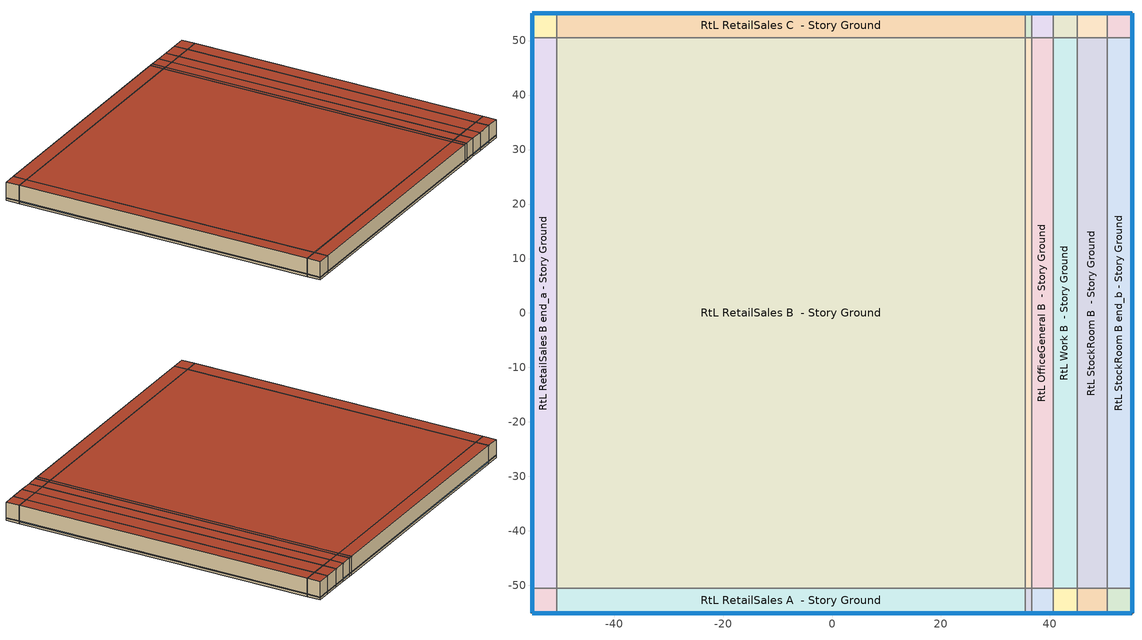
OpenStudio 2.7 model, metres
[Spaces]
RtL RetailSales A end_a - Story Ground
 floor ground: -55.05,-55.05 -55.05,-50.48 -50.48,-50.48 -50.48,-55.05 z0
 wall outside: -55.05,-50.48 -55.05,-55.05 -50.48,-55.05 z0:6.25
 wall to RtL RetailSales B end_a - Story Ground: -50.48,-50.48 -55.05,-50.48 z0:6.25
 wall to RtL RetailSales A  - Story Ground: -50.48,-55.05 -50.48,-50.48 z0:6.25
 window: -55.05,-50.51 -55.05,-55.03 / -55.03,-55.05 -50.51,-55.05 z0.76:0.95
 roof outside: -50.48,-55.05 -50.48,-50.48 -55.05,-50.48 -55.05,-55.05 z6.25
RtL RetailSales B end_a - Story Ground
 floor ground: -55.05,-50.48 -55.05,50.48 -50.48,50.48 -50.48,-50.48 z0
 wall outside: -55.05,50.48 -55.05,-50.48 z0:6.25
 wall to RtL RetailSales C end_a - Story Ground: -50.48,50.48 -55.05,50.48 z0:6.25
 wall to RtL RetailSales B  - Story Ground: -50.48,-50.48 -50.48,50.48 z0:6.25
 window: -55.05,50.46 -55.05,-50.46 z0.76:0.95
 roof outside: -50.48,-50.48 -50.48,50.48 -55.05,50.48 -55.05,-50.48 z6.25
RtL RetailSales C end_a - Story Ground
 floor ground: -55.05,50.48 -55.05,55.05 -50.48,55.05 -50.48,50.48 z0
 wall outside: -50.48,55.05 -55.05,55.05 -55.05,50.48 z0:6.25
 wall to RtL RetailSales C  - Story Ground: -50.48,50.48 -50.48,55.05 z0:6.25
 window: -55.05,55.03 -55.05,50.51 / -50.51,55.05 -55.03,55.05 z0.76:0.95
 roof outside: -50.48,50.48 -50.48,55.05 -55.05,55.05 -55.05,50.48 z6.25
RtL RetailSales A  - Story Ground
 floor ground: -50.48,-55.05 -50.48,-50.48 35.44,-50.48 35.44,-55.05 z0
 wall outside: -50.48,-55.05 35.44,-55.05 z0:6.25
 wall to RtL RetailSales B  - Story Ground: 35.44,-50.48 -50.48,-50.48 z0:6.25
 wall to RtL Kitchen A  - Story Ground: 35.44,-55.05 35.44,-50.48 z0:6.25
 window: -50.46,-55.05 35.41,-55.05 z0.76:0.95
 roof outside: 35.44,-55.05 35.44,-50.48 -50.48,-50.48 -50.48,-55.05 z6.25
RtL RetailSales B  - Story Ground
 floor ground: -50.48,-50.48 -50.48,50.48 35.44,50.48 35.44,-50.48 z0
 wall to RtL RetailSales C  - Story Ground: 35.44,50.48 -50.48,50.48 z0:6.25
 wall to RtL Kitchen B  - Story Ground: 35.44,-50.48 35.44,50.48 z0:6.25
 roof outside: 35.44,-50.48 35.44,50.48 -50.48,50.48 -50.48,-50.48 z6.25
RtL RetailSales C  - Story Ground
 floor ground: -50.48,50.48 -50.48,55.05 35.44,55.05 35.44,50.48 z0
 wall outside: 35.44,55.05 -50.48,55.05 z0:6.25
 wall to RtL Kitchen C  - Story Ground: 35.44,50.48 35.44,55.05 z0:6.25
 window: 35.41,55.05 -50.46,55.05 z0.76:0.95
 roof outside: 35.44,50.48 35.44,55.05 -50.48,55.05 -50.48,50.48 z6.25
RtL Kitchen A  - Story Ground
 floor ground: 35.44,-55.05 35.44,-50.48 36.68,-50.48 36.68,-55.05 z0
 wall outside: 35.44,-55.05 36.68,-55.05 z0:6.25
 wall to RtL Kitchen B  - Story Ground: 36.68,-50.48 35.44,-50.48 z0:6.25
 wall to RtL OfficeGeneral A  - Story Ground: 36.68,-55.05 36.68,-50.48 z0:6.25
 window: 35.46,-55.05 36.65,-55.05 z0.76:0.96
 roof outside: 36.68,-55.05 36.68,-50.48 35.44,-50.48 35.44,-55.05 z6.25
RtL Kitchen B  - Story Ground
 floor ground: 35.44,-50.48 35.44,50.48 36.68,50.48 36.68,-50.48 z0
 wall to RtL Kitchen C  - Story Ground: 36.68,50.48 35.44,50.48 z0:6.25
 wall to RtL OfficeGeneral B  - Story Ground: 36.68,-50.48 36.68,50.48 z0:6.25
 roof outside: 36.68,-50.48 36.68,50.48 35.44,50.48 35.44,-50.48 z6.25
RtL Kitchen C  - Story Ground
 floor ground: 35.44,50.48 35.44,55.05 36.68,55.05 36.68,50.48 z0
 wall outside: 36.68,55.05 35.44,55.05 z0:6.25
 wall to RtL OfficeGeneral C  - Story Ground: 36.68,50.48 36.68,55.05 z0:6.25
 window: 36.65,55.05 35.46,55.05 z0.76:0.96
 roof outside: 36.68,50.48 36.68,55.05 35.44,55.05 35.44,50.48 z6.25
RtL OfficeGeneral A  - Story Ground
 floor ground: 36.68,-55.05 36.68,-50.48 40.63,-50.48 40.63,-55.05 z0
 wall outside: 36.68,-55.05 40.63,-55.05 z0:6.25
 wall to RtL OfficeGeneral B  - Story Ground: 40.63,-50.48 36.68,-50.48 z0:6.25
 wall to RtL Work A  - Story Ground: 40.63,-55.05 40.63,-50.48 z0:6.25
 window: 36.7,-55.05 40.61,-55.05 z0.76:0.95
 roof outside: 40.63,-55.05 40.63,-50.48 36.68,-50.48 36.68,-55.05 z6.25
RtL OfficeGeneral B  - Story Ground
 floor ground: 36.68,-50.48 36.68,50.48 40.63,50.48 40.63,-50.48 z0
 wall to RtL OfficeGeneral C  - Story Ground: 40.63,50.48 36.68,50.48 z0:6.25
 wall to RtL Work B  - Story Ground: 40.63,-50.48 40.63,50.48 z0:6.25
 roof outside: 40.63,-50.48 40.63,50.48 36.68,50.48 36.68,-50.48 z6.25
RtL OfficeGeneral C  - Story Ground
 floor ground: 36.68,50.48 36.68,55.05 40.63,55.05 40.63,50.48 z0
 wall outside: 40.63,55.05 36.68,55.05 z0:6.25
 wall to RtL Work C  - Story Ground: 40.63,50.48 40.63,55.05 z0:6.25
 window: 40.61,55.05 36.7,55.05 z0.76:0.95
 roof outside: 40.63,50.48 40.63,55.05 36.68,55.05 36.68,50.48 z6.25
RtL Work A  - Story Ground
 floor ground: 40.63,-55.05 40.63,-50.48 45.04,-50.48 45.04,-55.05 z0
 wall outside: 40.63,-55.05 45.04,-55.05 z0:6.25
 wall to RtL Work B  - Story Ground: 45.04,-50.48 40.63,-50.48 z0:6.25
 wall to RtL StockRoom A  - Story Ground: 45.04,-55.05 45.04,-50.48 z0:6.25
 window: 40.66,-55.05 45.01,-55.05 z0.76:0.95
 roof outside: 45.04,-55.05 45.04,-50.48 40.63,-50.48 40.63,-55.05 z6.25
RtL Work B  - Story Ground
 floor ground: 40.63,-50.48 40.63,50.48 45.04,50.48 45.04,-50.48 z0
 wall to RtL Work C  - Story Ground: 45.04,50.48 40.63,50.48 z0:6.25
 wall to RtL StockRoom B  - Story Ground: 45.04,-50.48 45.04,50.48 z0:6.25
 roof outside: 45.04,-50.48 45.04,50.48 40.63,50.48 40.63,-50.48 z6.25
RtL Work C  - Story Ground
 floor ground: 40.63,50.48 40.63,55.05 45.04,55.05 45.04,50.48 z0
 wall outside: 45.04,55.05 40.63,55.05 z0:6.25
 wall to RtL StockRoom C  - Story Ground: 45.04,50.48 45.04,55.05 z0:6.25
 window: 45.01,55.05 40.66,55.05 z0.76:0.95
 roof outside: 45.04,50.48 45.04,55.05 40.63,55.05 40.63,50.48 z6.25
RtL StockRoom A  - Story Ground
 floor ground: 45.04,-55.05 45.04,-50.48 50.48,-50.48 50.48,-55.05 z0
 wall outside: 45.04,-55.05 50.48,-55.05 z0:6.25
 wall to RtL StockRoom B  - Story Ground: 50.48,-50.48 45.04,-50.48 z0:6.25
 wall to RtL StockRoom A end_b - Story Ground: 50.48,-55.05 50.48,-50.48 z0:6.25
 window: 45.06,-55.05 50.46,-55.05 z0.76:0.95
 roof outside: 50.48,-55.05 50.48,-50.48 45.04,-50.48 45.04,-55.05 z6.25
RtL StockRoom B  - Story Ground
 floor ground: 45.04,-50.48 45.04,50.48 50.48,50.48 50.48,-50.48 z0
 wall to RtL StockRoom C  - Story Ground: 50.48,50.48 45.04,50.48 z0:6.25
 wall to RtL StockRoom B end_b - Story Ground: 50.48,-50.48 50.48,50.48 z0:6.25
 roof outside: 50.48,-50.48 50.48,50.48 45.04,50.48 45.04,-50.48 z6.25
RtL StockRoom C  - Story Ground
 floor ground: 45.04,50.48 45.04,55.05 50.48,55.05 50.48,50.48 z0
 wall outside: 50.48,55.05 45.04,55.05 z0:6.25
 wall to RtL StockRoom C end_b - Story Ground: 50.48,50.48 50.48,55.05 z0:6.25
 window: 50.46,55.05 45.06,55.05 z0.76:0.95
 roof outside: 50.48,50.48 50.48,55.05 45.04,55.05 45.04,50.48 z6.25
RtL StockRoom A end_b - Story Ground
 floor ground: 50.48,-55.05 50.48,-50.48 55.05,-50.48 55.05,-55.05 z0
 wall outside: 50.48,-55.05 55.05,-55.05 55.05,-50.48 z0:6.25
 wall to RtL StockRoom B end_b - Story Ground: 55.05,-50.48 50.48,-50.48 z0:6.25
 window: 55.05,-55.03 55.05,-50.51 / 50.51,-55.05 55.03,-55.05 z0.76:0.95
 roof outside: 55.05,-55.05 55.05,-50.48 50.48,-50.48 50.48,-55.05 z6.25
RtL StockRoom B end_b - Story Ground
 floor ground: 50.48,-50.48 50.48,50.48 55.05,50.48 55.05,-50.48 z0
 wall outside: 55.05,-50.48 55.05,50.48 z0:6.25
 wall to RtL StockRoom C end_b - Story Ground: 55.05,50.48 50.48,50.48 z0:6.25
 window: 55.05,-50.46 55.05,50.46 z0.76:0.95
 roof outside: 55.05,-50.48 55.05,50.48 50.48,50.48 50.48,-50.48 z6.25
RtL StockRoom C end_b - Story Ground
 floor ground: 50.48,50.48 50.48,55.05 55.05,55.05 55.05,50.48 z0
 wall outside: 55.05,50.48 55.05,55.05 50.48,55.05 z0:6.25
 window: 55.05,50.51 55.05,55.03 / 55.03,55.05 50.51,55.05 z0.76:0.95
 roof outside: 55.05,50.48 55.05,55.05 50.48,55.05 50.48,50.48 z6.25
[Building]
DEER Pre-1975|RtL
[Site]
Site 1
[ClimateZones]
Climate Zone Institution Name 1=CEC; Climate Zone Document Name 1=California Climate Zone Descriptions; Climate Zone Document Year 1=1995; Climate Zone Value 1=6
[SizingPeriod:DesignDay] Barometric Pressure {Pa}=100977; Sky Clearness=0; Rain Indicator=0; Snow Indicator=0; Day of Month=21; Daylight Saving Time Indicator=0; Humidity Indicating Type=Wetbulb; Dry-Bulb Temperature Range Modifier Type=DefaultMultipliers
Name | Maximum Dry-Bulb Temperature {C} | Daily Dry-Bulb Temperature Range {deltaC} | Humidity Indicating Conditions at Maximum Dry-Bulb | Wind Speed {m/s} | Wind Direction {deg} | Month | Day Type | Solar Model Indicator | ASHRAE Taub | ASHRAE Taud
Houston Bush Intercontinental Ann Htg 99.6% Condns DB | -1.6 | 0 | -1.6 | 2.8 | 0 | 1 | WinterDesignDay | ASHRAEClearSky
Houston Bush Intercontinental Ann Clg .4% Condns DB=>MWB | 36 | 10.1 | 24.8 | 3.5 | 170 | 7 | SummerDesignDay | ASHRAETau | 0.499 | 1.97
[SpaceType] Standards Building Type=RtL
Name | Standards Space Type
RtL OfficeGeneral | OfficeGeneral
RtL Work | Work
RtL StockRoom | StockRoom
RtL RetailSales | RetailSales
RtL Kitchen | Kitchen
[BuildingStory]
Story Ground: Nominal Z Coordinate {m}=0; Nominal Floor to Floor Height {m}=6.2484
[Space] Building Story=Story Ground
Name | Space Type | Thermal Zone
RtL RetailSales A end_a - Story Ground | RtL RetailSales | Zone RtL RetailSales A end_a - Story Ground
RtL RetailSales B end_a - Story Ground | RtL RetailSales | Zone RtL RetailSales B end_a - Story Ground
RtL RetailSales C end_a - Story Ground | RtL RetailSales | Zone RtL RetailSales C end_a - Story Ground
RtL RetailSales A  - Story Ground | RtL RetailSales | Zone RtL RetailSales A  - Story Ground
RtL RetailSales B  - Story Ground | RtL RetailSales | Zone RtL RetailSales B  - Story Ground
RtL RetailSales C  - Story Ground | RtL RetailSales | Zone RtL RetailSales C  - Story Ground
RtL Kitchen A  - Story Ground | RtL Kitchen | Zone RtL Kitchen A  - Story Ground
RtL Kitchen B  - Story Ground | RtL Kitchen | Zone RtL Kitchen B  - Story Ground
RtL Kitchen C  - Story Ground | RtL Kitchen | Zone RtL Kitchen C  - Story Ground
RtL OfficeGeneral A  - Story Ground | RtL OfficeGeneral | Zone RtL OfficeGeneral A  - Story Ground
RtL OfficeGeneral B  - Story Ground | RtL OfficeGeneral | Zone RtL OfficeGeneral B  - Story Ground
RtL OfficeGeneral C  - Story Ground | RtL OfficeGeneral | Zone RtL OfficeGeneral C  - Story Ground
RtL Work A  - Story Ground | RtL Work | Zone RtL Work A  - Story Ground
RtL Work B  - Story Ground | RtL Work | Zone RtL Work B  - Story Ground
RtL Work C  - Story Ground | RtL Work | Zone RtL Work C  - Story Ground
RtL StockRoom A  - Story Ground | RtL StockRoom | Zone RtL StockRoom A  - Story Ground
RtL StockRoom B  - Story Ground | RtL StockRoom | Zone RtL StockRoom B  - Story Ground
RtL StockRoom C  - Story Ground | RtL StockRoom | Zone RtL StockRoom C  - Story Ground
RtL StockRoom A end_b - Story Ground | RtL StockRoom | Zone RtL StockRoom A end_b - Story Ground
RtL StockRoom B end_b - Story Ground | RtL StockRoom | Zone RtL StockRoom B end_b - Story Ground
RtL StockRoom C end_b - Story Ground | RtL StockRoom | Zone RtL StockRoom C end_b - Story Ground
[ThermalZone] Multiplier=1; Use Ideal Air Loads=No
Zone RtL RetailSales A end_a - Story Ground; Zone RtL RetailSales B end_a - Story Ground; Zone RtL RetailSales C end_a - Story Ground; Zone RtL RetailSales A  - Story Ground; Zone RtL RetailSales B  - Story Ground; Zone RtL RetailSales C  - Story Ground; Zone RtL Kitchen A  - Story Ground; Zone RtL Kitchen B  - Story Ground; Zone RtL Kitchen C  - Story Ground; Zone RtL OfficeGeneral A  - Story Ground; Zone RtL OfficeGeneral B  - Story Ground; Zone RtL OfficeGeneral C  - Story Ground; Zone RtL Work A  - Story Ground; Zone RtL Work B  - Story Ground; Zone RtL Work C  - Story Ground; Zone RtL StockRoom A  - Story Ground; Zone RtL StockRoom B  - Story Ground; Zone RtL StockRoom C  - Story Ground; Zone RtL StockRoom A end_b - Story Ground; Zone RtL StockRoom B end_b - Story Ground; Zone RtL StockRoom C end_b - Story Ground
[Sizing:Zone] Zone Cooling Design Supply Air Temperature Input Method=SupplyAirTemperature; Zone Cooling Design Supply Air Temperature {C}=14; Zone Cooling Design Supply Air Temperature Difference {deltaC}=11.11; Zone Heating Design Supply Air Temperature Input Method=SupplyAirTemperature; Zone Heating Design Supply Air Temperature {C}=40; Zone Heating Design Supply Air Temperature Difference {deltaC}=11.11; Zone Cooling Design Supply Air Humidity Ratio {kg-H2O/kg-air}=0.0085; Zone Heating Design Supply Air Humidity Ratio {kg-H2O/kg-air}=0.008; Cooling Design Air Flow Method=DesignDay; Heating Design Air Flow Method=DesignDay; Account for Dedicated Outdoor Air System=No; Dedicated Outdoor Air System Control Strategy=NeutralSupplyAir; Dedicated Outdoor Air Low Setpoint Temperature for Design {C}=autosize; Dedicated Outdoor Air High Setpoint Temperature for Design {C}=autosize
Zone RtL RetailSales A end_a - Story Ground; Zone RtL RetailSales B end_a - Story Ground; Zone RtL RetailSales C end_a - Story Ground; Zone RtL RetailSales A  - Story Ground; Zone RtL RetailSales B  - Story Ground; Zone RtL RetailSales C  - Story Ground; Zone RtL Kitchen A  - Story Ground; Zone RtL Kitchen B  - Story Ground; Zone RtL Kitchen C  - Story Ground; Zone RtL OfficeGeneral A  - Story Ground; Zone RtL OfficeGeneral B  - Story Ground; Zone RtL OfficeGeneral C  - Story Ground; Zone RtL Work A  - Story Ground; Zone RtL Work B  - Story Ground; Zone RtL Work C  - Story Ground; Zone RtL StockRoom A  - Story Ground; Zone RtL StockRoom B  - Story Ground; Zone RtL StockRoom C  - Story Ground; Zone RtL StockRoom A end_b - Story Ground; Zone RtL StockRoom B end_b - Story Ground; Zone RtL StockRoom C end_b - Story Ground
